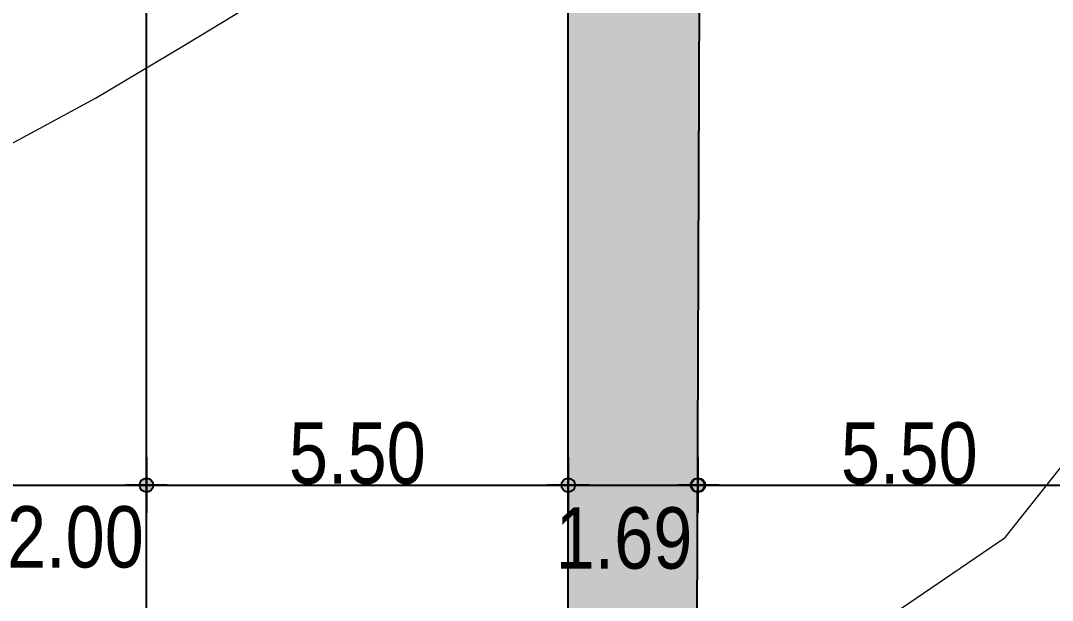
# Model space of a CAD drawing. Header units: inches. Extents: x 203 to 1065, y -1127 to 921.
# Drawn here: x 607.25 to 620.7, y 685.62 to 693.18 of the extents above; entities that cross this region are included whole.
import ezdxf

# ---------------------------------------------------------------- set-up
doc = ezdxf.new("R2010")
doc.units = ezdxf.units.IN
doc.header["$MEASUREMENT"] = 0
doc.header["$PDMODE"] = 35
for name, color, linetype in [('calle', 3, 'Continuous'), ('COTAS', 7, 'Continuous'), ('CURVAS', 32, 'Continuous'), ('Vegetación', 102, 'Continuous')]:
    doc.layers.add(name, color=color, linetype=linetype)
doc.styles.add('TECHNICLITE', font='techl___.ttf')
doc.dimstyles.new('1-100', dxfattribs={"dimscale": 0, "dimtxt": 0.09, "dimasz": 0.03, "dimexe": 0.12, "dimexo": 0.2, "dimgap": 0.005, "dimtad": 3, "dimzin": 0, "dimdsep": 46, "dimtxsty": 'TECHNICLITE', "dimblk1": 'COTA', "dimblk2": 'COTA', "dimsah": 1, "dimcen": 2.5, "dimse1": 1, "dimse2": 1, "dimclrd": 7, "dimclre": 7, "dimclrt": 7, "dimadec": 0, "dimazin": 0, "dimtfac": 1, "dimtdec": 6, "dimtmove": 2, "dimatfit": 3, "dimldrblk": 'COTA', "dimfxl": 1, "dimtolj": 1, "dimtzin": 0, "dimarcsym": 0})

# ---------------------------------------------------------------- blocks, each defined once
blk = doc.blocks.new('COTA')
h = blk.add_hatch(color=256)
edge = h.paths.add_edge_path()
edge.add_arc((0, 0), 0.5, 0, 360)
for p, q in [((0, 2), (0, -2)), ((-1.5, 0), (1.5, 0))]:
    blk.add_line(p, q)
blk.add_circle((0, 0), 0.5)
blk = doc.blocks.new('*D126')
at = {"layer": 'COTAS', "color": 7, "lineweight": -2, "transparency": 16777216}
blk.add_line((614.568, 687.126), (615.893, 687.126), dxfattribs=at)
at = {"layer": 'Defpoints', "color": 0, "transparency": 16777216}
for p in [(614.388, 703.469), (616.073, 687.126), (616.073, 687.126)]:
    blk.add_point(p, dxfattribs=at)
at = {"layer": 'COTAS', "color": 7, "lineweight": -2, "transparency": 16777216, "xscale": 0.18, "yscale": 0.18, "zscale": 0.18, "rotation": 180}
blk.add_blockref('COTA', (614.388, 687.126), dxfattribs=at)
at = {"layer": 'COTAS', "color": 7, "lineweight": -2, "transparency": 16777216, "xscale": 0.18, "yscale": 0.18, "zscale": 0.18}
blk.add_blockref('COTA', (616.073, 687.126), dxfattribs=at)
at = {"layer": 'COTAS', "color": 7, "transparency": 16777216, "insert": (615.114, 686.432), "char_height": 0.8, "attachment_point": 5, "style": 'TECHNICLITE'}
blk.add_mtext('\\A1;1.69', dxfattribs=at)
blk = doc.blocks.new('*D127')
at = {"layer": 'COTAS', "color": 7, "lineweight": -2, "transparency": 16777216}
blk.add_line((609.068, 687.126), (614.208, 687.126), dxfattribs=at)
at = {"layer": 'Defpoints', "color": 0, "transparency": 16777216}
for p in [(608.888, 689.707), (614.388, 689.707), (614.388, 687.126)]:
    blk.add_point(p, dxfattribs=at)
at = {"layer": 'COTAS', "color": 7, "lineweight": -2, "transparency": 16777216, "xscale": 0.18, "yscale": 0.18, "zscale": 0.18, "rotation": 180}
blk.add_blockref('COTA', (608.888, 687.126), dxfattribs=at)
at = {"layer": 'COTAS', "color": 7, "lineweight": -2, "transparency": 16777216, "xscale": 0.18, "yscale": 0.18, "zscale": 0.18}
blk.add_blockref('COTA', (614.388, 687.126), dxfattribs=at)
at = {"layer": 'COTAS', "color": 7, "transparency": 16777216, "insert": (611.638, 687.54), "char_height": 0.8, "attachment_point": 5, "style": 'TECHNICLITE'}
blk.add_mtext('\\A1;5.50', dxfattribs=at)
blk = doc.blocks.new('*D128')
at = {"layer": 'COTAS', "color": 7, "lineweight": -2, "transparency": 16777216}
blk.add_line((607.068, 687.126), (608.708, 687.126), dxfattribs=at)
at = {"layer": 'Defpoints', "color": 0, "transparency": 16777216}
for p in [(606.888, 689.041), (608.888, 689.041), (608.888, 687.126)]:
    blk.add_point(p, dxfattribs=at)
at = {"layer": 'COTAS', "color": 7, "lineweight": -2, "transparency": 16777216, "xscale": 0.18, "yscale": 0.18, "zscale": 0.18, "rotation": 180}
blk.add_blockref('COTA', (606.888, 687.126), dxfattribs=at)
at = {"layer": 'COTAS', "color": 7, "lineweight": -2, "transparency": 16777216, "xscale": 0.18, "yscale": 0.18, "zscale": 0.18}
blk.add_blockref('COTA', (608.888, 687.126), dxfattribs=at)
at = {"layer": 'COTAS', "color": 7, "transparency": 16777216, "insert": (607.963, 686.447), "char_height": 0.8, "attachment_point": 5, "style": 'TECHNICLITE'}
blk.add_mtext('\\A1;2.00', dxfattribs=at)
blk = doc.blocks.new('*D129')
at = {"layer": 'COTAS', "color": 7, "lineweight": -2, "transparency": 16777216}
blk.add_line((616.263, 687.126), (621.403, 687.126), dxfattribs=at)
at = {"layer": 'Defpoints', "color": 0, "transparency": 16777216}
for p in [(616.083, 689.707), (621.583, 689.707), (621.583, 687.126)]:
    blk.add_point(p, dxfattribs=at)
at = {"layer": 'COTAS', "color": 7, "lineweight": -2, "transparency": 16777216, "xscale": 0.18, "yscale": 0.18, "zscale": 0.18, "rotation": 180}
blk.add_blockref('COTA', (616.083, 687.126), dxfattribs=at)
at = {"layer": 'COTAS', "color": 7, "lineweight": -2, "transparency": 16777216, "xscale": 0.18, "yscale": 0.18, "zscale": 0.18}
blk.add_blockref('COTA', (621.583, 687.126), dxfattribs=at)
at = {"layer": 'COTAS', "color": 7, "transparency": 16777216, "insert": (618.833, 687.54), "char_height": 0.8, "attachment_point": 5, "style": 'TECHNICLITE'}
blk.add_mtext('\\A1;5.50', dxfattribs=at)

msp = doc.modelspace()

# ---------------------------------------------------------------- hatches: boundary and pattern name
at = {"layer": 'Vegetación', "linetype": 'ByBlock'}
h = msp.add_hatch(dxfattribs=at)
h.set_pattern_fill('GRASS', color=256, scale=0.7, angle=90)
h.paths.add_polyline_path([(616.4, 772.026, 0.947795), (614.388, 772.134), (614.388, 654.682, 0.999922), (615.949, 654.682)])

# ---------------------------------------------------------------- linework, layer by layer
at = {"layer": 'calle', "color": 4}
msp.add_line((608.888, 648.903), (608.888, 799.437), dxfattribs=at)
at = {"layer": 'calle', "color": 3}
for p, q in [((614.388, 654.682), (614.388, 772.134)), ((615.949, 654.682), (616.4, 772.026))]:
    msp.add_line(p, q, dxfattribs=at)
at = {"layer": 'CURVAS', "lineweight": 0}
for p, q in [((620.083, 686.442), (624.456, 691.971)), ((618.233, 685.186), (620.083, 686.442))]:
    msp.add_line(p, q, dxfattribs=at)
at = {"layer": 'CURVAS', "color": 41, "lineweight": 0}
msp.add_lwpolyline([(605.129, 690.552), (606.705, 691.352), (608.224, 692.175), (609.383, 692.866), (610.352, 693.454), (611.373, 693.978), (612.447, 694.437), (613.492, 694.907), (614.317, 695.557), (614.916, 696.395), (615.364, 697.47), (615.941, 698.967), (616.674, 700.903), (617.508, 703.167), (618.092, 705.058), (618.365, 706.456), (618.375, 707.405), (618.687, 708.452), (619.469, 709.756), (620.704, 711.306)], dxfattribs=at)

# ---------------------------------------------------------------- dimensions: what is measured, and where the dimension line sits
at = {"layer": 'COTAS'}
for base, p1, p2, picture, middle in [((616.0735, 687.1258), (614.3884, 703.4692), (616.0735, 687.1258), '*D126', (615.1139, 686.4322)), ((608.888, 687.126), (606.888, 689.041), (608.888, 689.041), '*D128', (607.963, 686.447))]:
    dim = msp.add_linear_dim(base=base, p1=p1, p2=p2, dimstyle='1-100', override={"dimscale": 1, "dimtxt": 0.8, "dimasz": 0.18}, dxfattribs=at)
    dim.commit()
    dim.dimension.update_dxf_attribs({"geometry": picture, "text_midpoint": middle, "dimtype": 160})
for base, p1, p2, picture, middle in [((614.388, 687.126), (608.888, 689.707), (614.388, 689.707), '*D127', (611.638, 687.54)), ((621.583, 687.126), (616.083, 689.707), (621.583, 689.707), '*D129', (618.833, 687.54))]:
    dim = msp.add_linear_dim(base=base, p1=p1, p2=p2, dimstyle='1-100', override={"dimscale": 1, "dimtxt": 0.8, "dimasz": 0.18}, dxfattribs=at)
    dim.commit()
    dim.dimension.update_dxf_attribs({"geometry": picture, "text_midpoint": middle})

doc.saveas('drawing.dxf')
